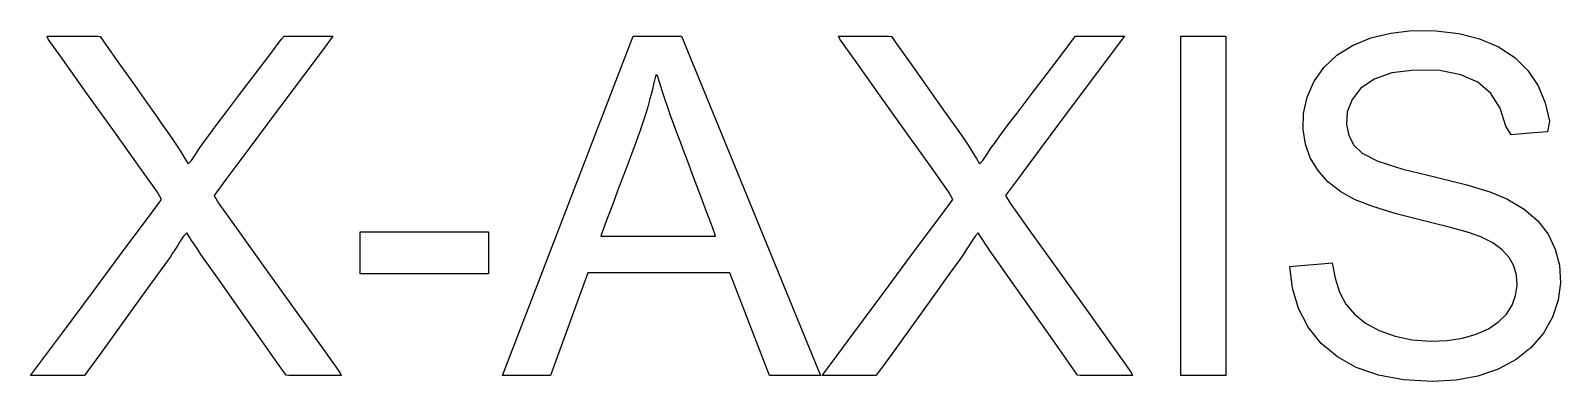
# Model space of a CAD drawing. Header units: metres. Extents: x -26 to 521, y 602 to 1019.
# Drawn here: x 263.5 to 456.9, y 974.4 to 1018.8 of the extents above; entities that cross this region are included whole.
import ezdxf

# ---------------------------------------------------------------- set-up
doc = ezdxf.new("R2010")
doc.units = ezdxf.units.M

msp = doc.modelspace()

# ---------------------------------------------------------------- linework, layer by layer
at = {"layer": 'COMPONENT17'}
for p, q in [((265.77, 1017.74), (265.62, 1018.11)), ((265.62, 1018.11), (266.48, 1018.11)), ((267.63, 1015.13), (265.77, 1017.74)), ((266.48, 1018.11), (267.88, 1018.11)), ((267.88, 1018.11), (269.49, 1018.11)), ((269.49, 1018.11), (270.97, 1018.11)), ((270.97, 1018.11), (272, 1018.11)), ((272, 1018.11), (272.31, 1018.06)), ((272.31, 1018.06), (273.08, 1016.97)), ((293.91, 1015.93), (295.22, 1017.66)), ((295.22, 1017.66), (295.59, 1018.11)), ((295.59, 1018.11), (296.21, 1018.11)), ((296.21, 1018.11), (297.39, 1018.11)), ((297.39, 1018.11), (298.84, 1018.11)), ((298.84, 1018.11), (300.25, 1018.11)), ((300.25, 1018.11), (301.32, 1018.11)), ((301.75, 1018.11), (300.71, 1016.72)), ((301.32, 1018.11), (301.75, 1018.11)), ((323.19, 975.16), (339.69, 1018.11)), ((339.69, 1018.11), (345.81, 1018.11)), ((345.81, 1018.11), (363.39, 975.16)), ((365.8, 1017.74), (365.66, 1018.11)), ((365.66, 1018.11), (366.52, 1018.11)), ((367.66, 1015.13), (365.8, 1017.74)), ((366.52, 1018.11), (367.92, 1018.11)), ((367.92, 1018.11), (369.52, 1018.11)), ((369.52, 1018.11), (371.01, 1018.11)), ((371.01, 1018.11), (372.03, 1018.11)), ((372.03, 1018.11), (372.34, 1018.06)), ((372.34, 1018.06), (373.11, 1016.97)), ((393.94, 1015.93), (395.25, 1017.66)), ((395.25, 1017.66), (395.62, 1018.11)), ((395.62, 1018.11), (396.24, 1018.11)), ((396.24, 1018.11), (397.42, 1018.11)), ((397.42, 1018.11), (398.87, 1018.11)), ((398.87, 1018.11), (400.28, 1018.11)), ((400.28, 1018.11), (401.35, 1018.11)), ((401.78, 1018.11), (400.74, 1016.72)), ((401.35, 1018.11), (401.78, 1018.11)), ((408.93, 975.16), (408.93, 1018.11)), ((408.93, 1018.11), (414.61, 1018.11)), ((414.61, 1018.11), (414.61, 975.16)), ((430.61, 1016.94), (432.94, 1017.88)), ((432.94, 1017.88), (435.47, 1018.5)), ((435.47, 1018.5), (438.17, 1018.81)), ((438.17, 1018.81), (441.13, 1018.79)), ((441.13, 1018.79), (444.03, 1018.44)), ((444.03, 1018.44), (446.68, 1017.76)), ((446.68, 1017.76), (449.07, 1016.74)), ((270.66, 1010.87), (267.63, 1015.13)), ((273.08, 1016.97), (274.57, 1014.86)), ((292.02, 1013.43), (293.91, 1015.93)), ((300.71, 1016.72), (298.1, 1013.22)), ((370.69, 1010.87), (367.66, 1015.13)), ((373.11, 1016.97), (374.6, 1014.86)), ((392.05, 1013.43), (393.94, 1015.93)), ((400.74, 1016.72), (398.13, 1013.22)), ((426.98, 1014.15), (428.61, 1015.69)), ((428.61, 1015.69), (430.61, 1016.94)), ((449.07, 1016.74), (451.11, 1015.4)), ((451.11, 1015.4), (452.78, 1013.75)), ((274.57, 1014.86), (276.4, 1012.27)), ((289.96, 1010.73), (292.02, 1013.43)), ((298.1, 1013.22), (294.65, 1008.6)), ((342.54, 1013.2), (342.32, 1012.19)), ((342.77, 1013.08), (342.54, 1013.2)), ((374.6, 1014.86), (376.43, 1012.27)), ((389.99, 1010.73), (392.05, 1013.43)), ((398.13, 1013.22), (394.69, 1008.6)), ((425.73, 1012.33), (426.98, 1014.15)), ((435.6, 1013.45), (433.33, 1012.67)), ((438.47, 1013.81), (435.6, 1013.45)), ((441.64, 1013.74), (438.47, 1013.81)), ((444.32, 1013.23), (441.64, 1013.74)), ((446.47, 1012.27), (444.32, 1013.23)), ((452.78, 1013.75), (454.08, 1011.8)), ((276.4, 1012.27), (278.18, 1009.76)), ((342.32, 1012.19), (342.08, 1011.19)), ((343.05, 1012.16), (342.77, 1013.08)), ((343.36, 1011.19), (343.05, 1012.16)), ((376.43, 1012.27), (378.21, 1009.76)), ((424.87, 1010.38), (425.73, 1012.33)), ((431.67, 1011.51), (430.55, 1010.11)), ((433.33, 1012.67), (431.67, 1011.51)), ((448.1, 1010.85), (446.47, 1012.27)), ((454.08, 1011.8), (454.98, 1009.66)), ((274.14, 1005.98), (270.66, 1010.87)), ((278.18, 1009.76), (279.53, 1007.85)), ((288.17, 1008.37), (289.96, 1010.73)), ((341.82, 1010.18), (341.55, 1009.18)), ((342.08, 1011.19), (341.82, 1010.18)), ((343.7, 1010.16), (343.36, 1011.19)), ((344.07, 1009.08), (343.7, 1010.16)), ((374.17, 1005.98), (370.69, 1010.87)), ((378.21, 1009.76), (379.56, 1007.85)), ((388.21, 1008.37), (389.99, 1010.73)), ((424.42, 1008.34), (424.87, 1010.38)), ((430.55, 1010.11), (429.94, 1008.55)), ((449.27, 1009), (448.1, 1010.85)), ((454.98, 1009.66), (455.49, 1007.34)), ((279.53, 1007.85), (280.06, 1007.09)), ((287.08, 1006.92), (288.17, 1008.37)), ((294.65, 1008.6), (291.11, 1003.85)), ((341.25, 1008.18), (340.93, 1007.19)), ((341.55, 1009.18), (341.25, 1008.18)), ((344.47, 1007.93), (344.07, 1009.08)), ((344.91, 1006.73), (344.47, 1007.93)), ((379.56, 1007.85), (380.1, 1007.09)), ((387.11, 1006.92), (388.21, 1008.37)), ((394.69, 1008.6), (391.15, 1003.85)), ((424.36, 1006.29), (424.42, 1008.34)), ((429.94, 1008.55), (429.84, 1006.92)), ((449.99, 1006.71), (449.27, 1009)), ((277.35, 1001.48), (274.14, 1005.98)), ((280.06, 1007.09), (280.81, 1006.04)), ((280.81, 1006.04), (281.48, 1005.06)), ((285.43, 1004.71), (286.01, 1005.5)), ((286.01, 1005.5), (286.61, 1006.31)), ((286.61, 1006.31), (287.08, 1006.92)), ((340.59, 1006.19), (340.3, 1005.37)), ((340.93, 1007.19), (340.59, 1006.19)), ((345.37, 1005.47), (344.91, 1006.73)), ((345.7, 1004.61), (345.37, 1005.47)), ((377.38, 1001.48), (374.17, 1005.98)), ((380.1, 1007.09), (380.84, 1006.04)), ((380.84, 1006.04), (381.51, 1005.06)), ((385.47, 1004.71), (386.04, 1005.5)), ((386.04, 1005.5), (386.64, 1006.31)), ((386.64, 1006.31), (387.11, 1006.92)), ((424.65, 1004.44), (424.36, 1006.29)), ((429.84, 1006.92), (430.13, 1005.53)), ((430.13, 1005.53), (430.79, 1004.33)), ((450.66, 1005.64), (449.99, 1006.71)), ((453.03, 1005.82), (450.66, 1005.64)), ((455.27, 1005.98), (453.03, 1005.82)), ((455.49, 1007.34), (455.27, 1005.98)), ((281.48, 1005.06), (282.07, 1004.17)), ((282.07, 1004.17), (282.6, 1003.35)), ((284.37, 1003.15), (284.89, 1003.92)), ((284.89, 1003.92), (285.43, 1004.71)), ((291.11, 1003.85), (288.23, 999.97)), ((340.03, 1004.66), (339.47, 1003.16)), ((340.3, 1005.37), (340.03, 1004.66)), ((346.01, 1003.77), (345.7, 1004.61)), ((346.59, 1002.23), (346.01, 1003.77)), ((381.51, 1005.06), (382.11, 1004.17)), ((382.11, 1004.17), (382.63, 1003.35)), ((384.4, 1003.15), (384.92, 1003.92)), ((384.92, 1003.92), (385.47, 1004.71)), ((391.15, 1003.85), (388.26, 999.97)), ((425.26, 1002.72), (424.65, 1004.44)), ((430.79, 1004.33), (431.85, 1003.3)), ((282.6, 1003.35), (283.05, 1002.62)), ((283.05, 1002.62), (283.44, 1001.97)), ((283.44, 1001.97), (283.87, 1002.39)), ((283.87, 1002.39), (284.37, 1003.15)), ((339.47, 1003.16), (338.71, 1001.14)), ((347.34, 1000.25), (346.59, 1002.23)), ((382.63, 1003.35), (383.09, 1002.62)), ((383.09, 1002.62), (383.47, 1001.97)), ((383.47, 1001.97), (383.9, 1002.39)), ((383.9, 1002.39), (384.4, 1003.15)), ((426.21, 1001.13), (425.26, 1002.72)), ((431.85, 1003.3), (433.83, 1002.3)), ((433.83, 1002.3), (436.98, 1001.28)), ((279.57, 998.36), (277.35, 1001.48)), ((288.23, 999.97), (286.73, 997.96)), ((338.71, 1001.14), (337.86, 998.86)), ((348.15, 998.09), (347.34, 1000.25)), ((379.6, 998.36), (377.38, 1001.48)), ((388.26, 999.97), (386.76, 997.96)), ((427.49, 999.69), (426.21, 1001.13)), ((429.12, 998.43), (427.49, 999.69)), ((436.98, 1001.28), (441.2, 1000.25)), ((441.2, 1000.25), (445.06, 999.28)), ((280.07, 997.44), (279.57, 998.36)), ((286.73, 997.96), (287.3, 996.96)), ((337.86, 998.86), (337.02, 996.62)), ((348.94, 996.01), (348.15, 998.09)), ((380.11, 997.44), (379.6, 998.36)), ((386.76, 997.96), (387.33, 996.96)), ((430.96, 997.4), (429.12, 998.43)), ((445.06, 999.28), (447.97, 998.4)), ((447.97, 998.4), (450.12, 997.51)), ((278.42, 995.21), (280.07, 997.44)), ((287.3, 996.96), (289.77, 993.52)), ((337.02, 996.62), (336.29, 994.68)), ((349.6, 994.26), (348.94, 996.01)), ((378.46, 995.21), (380.11, 997.44)), ((387.33, 996.96), (389.8, 993.52)), ((433.16, 996.54), (430.96, 997.4)), ((436.13, 995.64), (433.16, 996.54)), ((450.12, 997.51), (452.29, 996.22)), ((452.29, 996.22), (454.02, 994.73)), ((275.24, 990.93), (278.42, 995.21)), ((336.29, 994.68), (335.78, 993.31)), ((350.03, 993.11), (349.6, 994.26)), ((375.27, 990.93), (378.46, 995.21)), ((439.81, 994.72), (436.13, 995.64)), ((443, 993.91), (439.81, 994.72)), ((445.27, 993.26), (443, 993.91)), ((454.02, 994.73), (455.33, 993.04)), ((282.46, 992.15), (282.09, 991.57)), ((282.87, 992.81), (282.46, 992.15)), ((283.28, 993.23), (282.87, 992.81)), ((283.58, 992.74), (283.28, 993.23)), ((283.89, 992.26), (283.58, 992.74)), ((284.19, 991.8), (283.89, 992.26)), ((289.77, 993.52), (293.33, 988.54)), ((305.2, 988.05), (305.2, 993.35)), ((305.2, 993.35), (321.41, 993.35)), ((321.41, 993.35), (321.41, 988.05)), ((335.78, 993.31), (335.59, 992.8)), ((335.59, 992.8), (336.18, 992.8)), ((336.18, 992.8), (337.76, 992.8)), ((337.76, 992.8), (340.01, 992.8)), ((340.01, 992.8), (342.6, 992.8)), ((342.6, 992.8), (345.23, 992.8)), ((345.23, 992.8), (347.57, 992.8)), ((347.57, 992.8), (349.31, 992.8)), ((349.31, 992.8), (350.12, 992.8)), ((350.12, 992.8), (350.03, 993.11)), ((382.49, 992.15), (382.13, 991.57)), ((382.9, 992.81), (382.49, 992.15)), ((383.31, 993.23), (382.9, 992.81)), ((383.61, 992.74), (383.31, 993.23)), ((383.92, 992.26), (383.61, 992.74)), ((384.22, 991.8), (383.92, 992.26)), ((389.8, 993.52), (393.36, 988.54)), ((446.82, 992.71), (445.27, 993.26)), ((448.35, 991.95), (446.82, 992.71)), ((449.54, 991.09), (448.35, 991.95)), ((455.33, 993.04), (456.24, 991.17)), ((271.35, 985.68), (275.24, 990.93)), ((281.25, 990.28), (280.95, 989.86)), ((281.49, 990.64), (281.25, 990.28)), ((281.77, 991.07), (281.49, 990.64)), ((282.09, 991.57), (281.77, 991.07)), ((284.49, 991.35), (284.19, 991.8)), ((284.78, 990.91), (284.49, 991.35)), ((285.07, 990.48), (284.78, 990.91)), ((285.82, 989.43), (285.07, 990.48)), ((371.38, 985.68), (375.27, 990.93)), ((381.28, 990.28), (380.98, 989.86)), ((381.52, 990.64), (381.28, 990.28)), ((381.8, 991.07), (381.52, 990.64)), ((382.13, 991.57), (381.8, 991.07)), ((384.52, 991.35), (384.22, 991.8)), ((384.81, 990.91), (384.52, 991.35)), ((385.11, 990.48), (384.81, 990.91)), ((385.85, 989.43), (385.11, 990.48)), ((450.41, 990.12), (449.54, 991.09)), ((451, 989.04), (450.41, 990.12)), ((456.24, 991.17), (456.76, 989.12)), ((280.95, 989.86), (279.58, 987.96)), ((287.69, 986.78), (285.82, 989.43)), ((293.33, 988.54), (297.19, 983.15)), ((321.41, 988.05), (305.2, 988.05)), ((333.95, 988.17), (329.23, 975.16)), ((351.91, 988.17), (333.95, 988.17)), ((356.92, 975.16), (351.91, 988.17)), ((380.98, 989.86), (379.61, 987.96)), ((387.72, 986.78), (385.85, 989.43)), ((393.36, 988.54), (397.23, 983.15)), ((422.7, 988.96), (424.07, 989.08)), ((423.01, 986.21), (422.7, 988.96)), ((424.07, 989.08), (426.63, 989.3)), ((426.63, 989.3), (428.06, 989.43)), ((428.06, 989.43), (428.41, 987.48)), ((451.33, 987.85), (451, 989.04)), ((456.76, 989.12), (456.89, 986.9)), ((279.58, 987.96), (277.35, 984.86)), ((290.16, 983.28), (287.69, 986.78)), ((379.61, 987.96), (377.38, 984.86)), ((390.19, 983.28), (387.72, 986.78)), ((423.78, 983.66), (423.01, 986.21)), ((428.41, 987.48), (428.98, 985.72)), ((451.22, 985.29), (451.41, 986.56)), ((451.41, 986.56), (451.33, 987.85)), ((456.89, 986.9), (456.6, 984.69)), ((267.55, 980.57), (271.35, 985.68)), ((277.35, 984.86), (274.79, 981.3)), ((367.58, 980.57), (371.38, 985.68)), ((377.38, 984.86), (374.82, 981.3)), ((428.98, 985.72), (429.78, 984.22)), ((429.78, 984.22), (430.85, 982.93)), ((450.77, 984.09), (451.22, 985.29)), ((456.6, 984.69), (455.88, 982.57)), ((292.69, 979.68), (290.16, 983.28)), ((297.19, 983.15), (300.56, 978.45)), ((392.72, 979.68), (390.19, 983.28)), ((397.23, 983.15), (400.59, 978.45)), ((425.01, 981.3), (423.78, 983.66)), ((430.85, 982.93), (432.25, 981.81)), ((449.07, 981.95), (450.06, 982.95)), ((450.06, 982.95), (450.77, 984.09)), ((455.88, 982.57), (454.74, 980.54)), ((264.68, 976.69), (267.55, 980.57)), ((274.79, 981.3), (272.43, 978.02)), ((364.71, 976.69), (367.58, 980.57)), ((374.82, 981.3), (372.46, 978.02)), ((426.67, 979.22), (425.01, 981.3)), ((432.25, 981.81), (433.99, 980.87)), ((433.99, 980.87), (435.99, 980.14)), ((444.5, 979.9), (446.25, 980.4)), ((446.25, 980.4), (447.8, 981.09)), ((447.8, 981.09), (449.07, 981.95)), ((454.74, 980.54), (453.2, 978.73)), ((294.76, 976.75), (292.69, 979.68)), ((300.56, 978.45), (302.62, 975.57)), ((394.79, 976.75), (392.72, 979.68)), ((400.59, 978.45), (402.65, 975.57)), ((428.7, 977.52), (426.67, 979.22)), ((435.99, 980.14), (438.15, 979.7)), ((438.15, 979.7), (440.47, 979.52)), ((440.47, 979.52), (442.58, 979.61)), ((442.58, 979.61), (444.5, 979.9)), ((453.2, 978.73), (451.29, 977.21)), ((263.54, 975.16), (264.68, 976.69)), ((272.43, 978.02), (270.79, 975.75)), ((295.83, 975.23), (294.76, 976.75)), ((363.57, 975.16), (364.71, 976.69)), ((372.46, 978.02), (370.83, 975.75)), ((395.87, 975.23), (394.79, 976.75)), ((431.09, 976.19), (428.7, 977.52)), ((451.29, 977.21), (449.01, 975.98)), ((264.01, 975.16), (263.54, 975.16)), ((265.19, 975.16), (264.01, 975.16)), ((266.75, 975.16), (265.19, 975.16)), ((268.35, 975.16), (266.75, 975.16)), ((269.65, 975.16), (268.35, 975.16)), ((270.33, 975.16), (269.65, 975.16)), ((270.79, 975.75), (270.33, 975.16)), ((296.16, 975.16), (295.83, 975.23)), ((297.23, 975.16), (296.16, 975.16)), ((298.77, 975.16), (297.23, 975.16)), ((300.44, 975.16), (298.77, 975.16)), ((301.9, 975.16), (300.44, 975.16)), ((302.79, 975.16), (301.9, 975.16)), ((302.62, 975.57), (302.79, 975.16)), ((329.23, 975.16), (323.19, 975.16)), ((363.39, 975.16), (356.92, 975.16)), ((364.04, 975.16), (363.57, 975.16)), ((365.22, 975.16), (364.04, 975.16)), ((366.78, 975.16), (365.22, 975.16)), ((368.38, 975.16), (366.78, 975.16)), ((369.69, 975.16), (368.38, 975.16)), ((370.36, 975.16), (369.69, 975.16)), ((370.83, 975.75), (370.36, 975.16)), ((396.2, 975.16), (395.87, 975.23)), ((397.26, 975.16), (396.2, 975.16)), ((398.8, 975.16), (397.26, 975.16)), ((400.47, 975.16), (398.8, 975.16)), ((401.93, 975.16), (400.47, 975.16)), ((402.82, 975.16), (401.93, 975.16)), ((402.65, 975.57), (402.82, 975.16)), ((414.61, 975.16), (408.93, 975.16)), ((433.88, 975.23), (431.09, 976.19)), ((437.07, 974.64), (433.88, 975.23)), ((440.68, 974.43), (437.07, 974.64)), ((443.7, 974.58), (440.68, 974.43)), ((446.46, 975.1), (443.7, 974.58)), ((449.01, 975.98), (446.46, 975.1))]:
    msp.add_line(p, q, dxfattribs=at)

doc.saveas('drawing.dxf')
